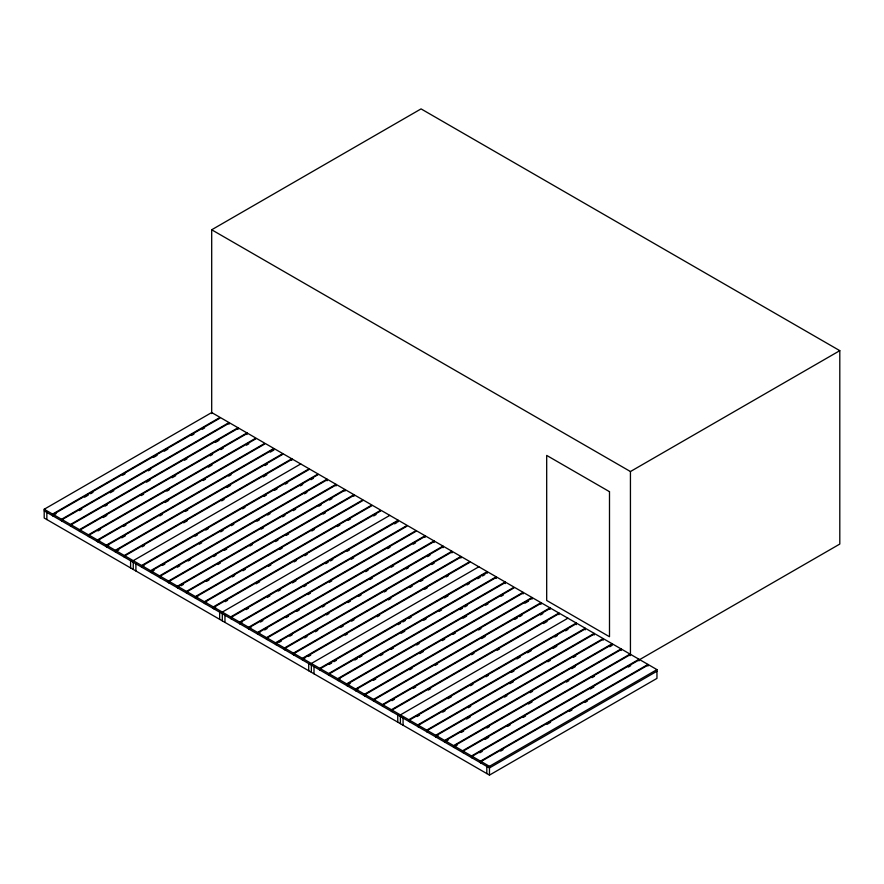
<?xml version="1.0" encoding="UTF-8"?>
<svg xmlns="http://www.w3.org/2000/svg" width="884" height="884" viewBox="0 0 884 884"><rect width="100%" height="100%" fill="white"/><g stroke="black" fill="none" stroke-linecap="round" stroke-linejoin="round"><path stroke-width="1.33" d="M211.696 413.579L211.696 229.774L421.06 108.898L839.8 350.661L839.8 544.058L472.122 756.306L472.122 757.919M44.2 509.25L211.696 412.552L220.072 417.381L52.576 514.09L44.2 509.25L44.2 518.035L489.46 775.102L656.956 678.393L656.956 669.619L648.58 664.779L481.084 761.478L481.084 763.091M53.184 516.046L53.184 514.444L220.68 417.734L229.055 422.574L229.055 424.187M56.134 513.637L52.576 515.692L52.576 514.09M84.643 497.184L88.212 495.117M90.588 493.747L92.964 492.377M122.666 475.227L125.042 473.857M153.551 457.404L157.109 455.348M164.236 451.227L167.805 449.171M191.563 435.458L193.939 434.077M202.248 429.281L204.624 427.911M53.184 514.444L61.56 519.273L229.055 422.574M62.145 521.228L62.145 519.615L229.641 422.906L238.017 427.745L238.017 429.359M79.383 510.598L81.759 509.228M110.268 492.764L113.826 490.708M148.28 470.818L150.656 469.448M62.145 519.615L70.521 524.444L238.017 427.745M71.107 526.4L71.107 524.787L238.603 428.088L246.979 432.917L246.979 434.53M104.975 506.167L107.351 504.797M146.545 482.167L150.114 480.111M184.568 460.221L186.944 458.851M215.453 442.387L219.011 440.331M71.107 524.787L79.483 529.626L246.979 432.917M80.068 529.958L247.564 433.259L255.94 438.088L88.444 534.798L80.068 529.958L80.068 531.571M103.24 517.516L106.809 515.46M141.252 495.57L143.628 494.2M172.137 477.736L175.706 475.68M210.16 455.79L212.536 454.42M220.845 449.624L223.221 448.243M89.03 535.129L256.526 438.431L264.902 443.271L97.406 539.969L89.03 535.129L89.03 536.743M97.947 530.919L100.323 529.549M166.844 491.139L169.22 489.769M208.425 467.139L211.994 465.083M246.437 445.193L248.813 443.823M97.991 540.312L265.487 443.602L273.863 448.442L106.367 545.141L97.991 540.312L97.991 541.914M99.781 540.212L97.406 541.583L97.406 539.969M123.539 526.488L125.915 525.118M165.12 502.488L168.678 500.432M203.132 480.542L205.508 479.172M106.953 545.483L274.449 448.774L282.825 453.614L115.329 550.312L106.953 545.483L106.953 547.097M108.743 545.384L106.367 546.754L106.367 545.141M121.815 537.837L125.373 535.781M159.827 515.891L162.203 514.521M228.724 476.111L231.1 474.741M270.294 452.111L273.863 450.055M115.915 552.268L115.915 550.655L283.41 453.956L291.786 458.785L291.786 460.398M118.898 549.87L115.329 551.925L115.329 550.312M185.419 511.46L187.795 510.09M226.989 487.46L230.558 485.404M265.001 465.514L267.377 464.144M115.915 550.655L124.29 555.495L291.786 458.785M124.876 555.826L292.372 459.127L309.124 468.796L141.628 565.495L124.876 555.826L124.876 557.439M142.114 546.809L144.49 545.439M183.684 522.809L187.253 520.753M221.696 500.863L224.072 499.493M263.277 476.863L266.835 474.796M300.748 463.956L133.252 560.666L133.252 569.451M142.236 565.848L309.731 469.15L318.107 473.99L150.612 570.688L142.236 565.848L142.236 567.462M144.004 565.738L141.628 567.108L141.628 565.495M195.077 536.245L197.452 534.875M205.773 530.08L208.149 528.698M242.603 508.819L244.978 507.438M263.985 496.465L266.36 495.095M274.67 490.3L277.046 488.929M285.366 484.123L287.742 482.752M151.197 572.633L151.197 571.031L318.693 474.321L327.069 479.161L327.069 480.774M154.181 570.246L150.612 572.302L150.612 570.688M162.49 565.44L164.866 564.069M199.32 544.179L201.696 542.809M220.702 531.837L223.077 530.466M231.398 525.66L233.774 524.289M300.295 485.88L302.671 484.509M310.98 479.714L313.356 478.343M151.197 571.031L159.573 575.86L327.069 479.161M160.159 577.816L160.159 576.202L327.655 479.493L336.031 484.333L336.031 485.946M177.397 567.185L179.772 565.815M188.082 561.009L190.458 559.638M256.979 521.24L259.355 519.858M267.675 515.063L270.051 513.692M304.505 493.802L306.881 492.432M160.159 576.202L168.535 581.031L336.031 484.333M169.12 582.987L169.12 581.374L336.616 484.675L344.992 489.504L344.992 491.117M213.674 556.588L216.05 555.218M224.37 550.412L226.746 549.041M261.189 529.151L263.565 527.781M282.571 516.808L284.946 515.438M293.267 510.632L295.643 509.261M169.12 581.374L177.496 586.214L344.992 489.504M178.082 588.158L178.082 586.545L345.578 489.846L353.954 494.675L353.954 496.289M181.065 585.76L183.441 584.39M217.884 564.5L220.26 563.13M249.962 545.981L252.338 544.61M318.859 506.212L321.235 504.83M329.555 500.035L331.931 498.664M178.082 586.545L186.458 591.385L353.954 494.675M187.043 591.716L354.539 495.018L362.915 499.858L195.419 596.556L187.043 591.716L187.043 593.33M206.657 581.329L209.033 579.959M275.554 541.561L277.93 540.179M286.239 535.384L288.615 534.013M323.069 514.123L325.445 512.753M196.005 596.899L363.501 500.189L371.877 505.029L204.381 601.728L196.005 596.899L196.005 598.501M197.795 596.799L195.419 598.17L195.419 596.556M232.249 576.909L234.625 575.539M242.934 570.732L245.31 569.362M279.764 549.472L282.14 548.102M311.831 530.952L314.207 529.582M204.966 602.07L372.462 505.361L380.838 510.201L213.342 606.899L204.966 602.07L204.966 603.684M206.757 601.971L204.381 603.341L204.381 601.728M268.526 566.301L270.902 564.931M337.423 526.533L339.799 525.151M348.119 520.356L350.495 518.985M213.928 608.855L213.928 607.242L381.424 510.543L398.176 520.212L398.176 521.825M215.718 607.142L213.342 608.512L213.342 606.899M225.221 601.661L227.597 600.28M256.106 583.827L259.675 581.771M294.118 561.881L296.494 560.511M304.814 555.704L307.19 554.334M373.711 515.924L376.087 514.554M389.8 515.372L222.304 612.082L222.304 620.855M213.928 607.242L230.68 616.91L398.176 520.212M231.288 617.264L398.783 520.566L407.159 525.394L239.663 622.104L231.288 617.264L231.288 618.877M246.117 609.606L248.492 608.236M267.498 597.264L269.874 595.893M278.195 591.087L280.571 589.716M292.449 582.865L296.007 580.799M325.71 563.661L328.086 562.29M330.461 560.909L332.837 559.539M347.092 551.307L349.467 549.936M394.607 523.88L396.982 522.51M240.249 622.435L407.745 525.737L416.121 530.577L248.625 627.275L240.249 622.435L240.249 624.049M242.039 622.336L239.663 623.717L239.663 622.104M303.809 586.678L306.184 585.307M351.335 559.24L353.711 557.87M249.211 629.22L249.211 627.618L416.707 530.908L425.082 535.748L425.082 537.361M251.001 627.518L248.625 628.889L248.625 627.275M260.504 622.027L262.88 620.656M308.019 594.589L310.394 593.219M329.401 582.247L331.776 580.876M387.612 548.644L389.988 547.273M249.211 627.618L257.587 632.447L425.082 535.748M258.172 634.403L258.172 632.789L425.668 536.08L434.044 540.92L434.044 542.533M259.962 632.69L257.587 634.06L257.587 632.447M264.714 629.949L267.09 628.568M286.096 617.596L288.471 616.225M296.792 611.43L299.168 610.059M365.689 571.65L368.064 570.279M413.204 544.212L415.579 542.842M258.172 632.789L266.548 637.618L434.044 540.92M267.134 639.574L267.134 637.961L434.63 541.262L443.006 546.091L443.006 547.704M322.384 606.999L324.759 605.628M369.899 579.561L372.274 578.191M391.281 567.219L393.656 565.848M267.134 637.961L275.51 642.801L443.006 546.091M276.095 644.745L276.095 643.132L443.591 546.434L451.967 551.262L451.967 552.876M279.079 642.348L281.455 640.977M289.764 636.182L292.14 634.8M326.594 614.921L328.97 613.54M347.976 602.568L350.351 601.197M358.661 596.402L361.037 595.031M406.176 568.964L408.552 567.594M427.558 556.622L429.933 555.251M276.095 643.132L284.471 647.972L451.967 551.262M285.057 649.917L285.057 648.303L452.553 551.605L460.929 556.445L460.929 558.047M304.671 637.916L307.046 636.546M315.356 631.751L317.732 630.38M384.253 591.971L386.628 590.6M431.768 564.533L434.143 563.163M285.057 648.303L293.433 653.143L460.929 556.445M294.018 653.486L461.514 556.776L469.89 561.616L302.394 658.315L294.018 653.486L294.018 655.088M340.948 627.32L343.323 625.949M351.644 621.154L354.02 619.772M388.463 599.882L390.838 598.512M409.844 587.54L412.22 586.169M420.541 581.374L422.917 580.003M302.98 660.271L302.98 658.657L470.476 561.948L487.228 571.628L487.228 573.23M304.77 658.558L302.394 659.928L302.394 658.315M308.328 656.503L310.704 655.132M345.158 635.242L347.534 633.861M377.236 616.723L379.612 615.352M424.751 589.285L427.127 587.915M446.133 576.943L448.508 575.572M211.696 229.774L630.436 471.537L839.8 350.661M478.852 566.788L311.356 663.486L311.356 672.271M302.98 658.657L319.732 668.326L487.228 571.628M320.339 670.293L320.339 668.68L487.835 571.981L496.211 576.81L496.211 578.423M329.235 664.448L331.611 663.077M333.986 661.707L336.362 660.337M398.132 624.668L400.507 623.297M402.883 621.927L405.259 620.557M408.817 618.502L411.193 617.131M444.464 597.927L448.022 595.871M467.028 584.899L469.404 583.517M477.725 578.722L480.1 577.351M482.476 575.981L484.852 574.611M320.339 668.68L328.715 673.52L496.211 576.81M329.301 675.464L329.301 673.851L496.797 577.153L505.173 581.981L505.173 583.595M354.849 660.039L357.224 658.668M359.6 657.298L361.976 655.928M401.181 633.287L404.739 631.231M423.745 620.259L426.121 618.888M439.193 611.341L441.569 609.971M329.301 673.851L337.677 678.691L505.173 581.981M338.263 679.023L505.758 582.324L514.134 587.164L346.638 683.862L338.263 679.023L338.263 680.636M340.053 678.923L337.677 680.304L337.677 678.691M380.44 655.608L382.816 654.237M391.137 649.442L393.513 648.06M460.034 609.662L462.409 608.291M464.785 606.921L467.161 605.54M347.224 685.807L347.224 684.205L514.72 587.495L523.096 592.335L523.096 593.949M350.208 683.42L346.638 685.476L346.638 683.862M416.729 645.011L419.104 643.64M463.05 618.259L466.619 616.203M485.625 605.231L488.001 603.86M501.062 596.313L503.438 594.943M347.224 684.205L355.6 689.034L523.096 592.335M356.186 690.99L356.186 689.376L523.682 592.667L532.058 597.507L532.058 599.12M357.976 689.277L355.6 690.647L355.6 689.034M373.424 680.36L375.799 678.989M419.745 653.607L423.314 651.552M442.32 640.58L444.696 639.209M453.006 634.414L455.382 633.032M356.186 689.376L364.562 694.205L532.058 597.507M365.147 696.161L365.147 694.548L532.643 597.849L541.019 602.678L541.019 604.291M409.701 669.763L412.077 668.392M478.598 629.983L480.973 628.612M524.93 603.231L528.488 601.175M365.147 694.548L373.523 699.388L541.019 602.678M374.109 701.332L374.109 699.719L541.605 603.021L549.981 607.849L549.981 609.463M435.293 665.332L437.668 663.961M481.625 638.579L485.183 636.524M514.886 619.375L517.262 618.004M519.637 616.634L522.013 615.264M374.109 699.719L382.485 704.559L549.981 607.849M383.07 706.504L383.07 704.891L550.566 608.192L558.942 613.032L558.942 614.634M391.988 700.681L394.363 699.31M413.369 688.338L415.745 686.967M471.581 654.735L473.957 653.353M540.478 614.955L542.853 613.584M383.07 704.891L391.446 709.73L558.942 613.032M392.032 711.675L392.032 710.073L559.528 613.363L576.28 623.032L576.28 624.645M428.265 690.084L430.641 688.713M497.173 650.304L499.548 648.933M543.494 623.551L547.063 621.496M567.904 618.203L400.408 714.902L400.408 723.687M392.032 710.073L408.784 719.742L576.28 623.032M409.391 721.709L409.391 720.095L576.887 623.386L585.263 628.226L585.263 629.839M417.093 716.548L419.469 715.178M447.978 698.714L451.547 696.658M470.553 685.686L472.929 684.315M485.99 676.768L488.366 675.398M516.875 658.945L520.444 656.878M527.571 652.768L531.129 650.712M554.898 636.988L557.274 635.618M565.583 630.822L567.959 629.452M409.391 720.095L417.767 724.924L585.263 628.226M418.353 726.88L418.353 725.267L585.849 628.568L594.225 633.397L594.225 635.01M442.718 712.139L445.094 710.769M511.615 672.359L513.991 670.989M553.185 648.359L556.754 646.292M418.353 725.267L426.729 730.107L594.225 633.397M427.315 732.051L427.315 730.438L594.81 633.74L603.186 638.568L603.186 640.182M468.31 707.708L470.686 706.338M509.88 683.708L513.449 681.652M547.892 661.762L550.268 660.381M427.315 730.438L435.69 735.278L603.186 638.568M436.276 737.223L436.276 735.61L603.772 638.911L612.148 643.751L612.148 645.353L609.772 646.734M438.066 735.51L435.69 736.891L435.69 735.278M466.575 719.057L470.144 717.001M504.587 697.111L506.963 695.741M573.484 657.331L575.86 655.961M436.276 735.61L444.652 740.449L612.148 643.751M445.238 742.394L445.238 740.792L612.734 644.082L621.109 648.922L621.109 650.536M448.221 740.007L444.652 742.063L444.652 740.449M461.282 732.46L463.658 731.09M530.179 692.68L532.555 691.31M571.76 668.68L575.318 666.613M445.238 740.792L453.614 745.621L621.109 648.922M454.199 747.577L454.199 745.963L621.695 649.254L630.071 654.094L630.071 655.707M457.172 745.179L453.614 747.234L453.614 745.621M486.874 728.029L489.25 726.659M528.455 704.029L532.013 701.973M566.467 682.083L568.843 680.713M454.199 745.963L462.575 750.792L630.071 654.094M463.161 752.748L463.161 751.135L630.657 654.436L639.033 659.265L639.033 660.878M485.139 739.378L488.708 737.322M507.714 726.35L510.09 724.979M523.162 717.432L525.538 716.062M592.059 677.652L594.435 676.282M463.161 751.135L471.537 755.964L639.033 659.265M479.846 752.781L482.222 751.411M590.324 689.001L593.893 686.945M628.336 667.055L630.712 665.674M472.122 756.306L480.498 761.146L647.994 664.436L647.994 666.05M500.687 751.091L503.062 749.72M547.019 724.35L550.577 722.294M569.583 711.322L571.97 709.94M585.031 702.404L587.407 701.034M481.084 761.478L489.46 766.317L656.956 669.619M656.956 671.221L489.46 767.931L44.2 510.864M639.618 659.608L647.994 664.436M630.436 471.537L630.436 655.342M489.46 766.317L489.46 775.102M486.808 766.395L486.808 773.566M480.498 761.146L480.498 762.759M471.537 755.964L471.537 757.577M462.575 750.792L462.575 752.406M426.729 730.107L426.729 731.709M417.767 724.924L417.767 726.538M408.784 719.742L408.784 721.355M403.06 718.051L403.06 725.223M397.756 714.979L397.756 722.151M391.446 709.73L391.446 711.344M382.485 704.559L382.485 706.172M373.523 699.388L373.523 700.99M364.562 694.205L364.562 695.819M328.715 673.52L328.715 675.122M319.732 668.326L319.732 669.939M314.008 666.635L314.008 673.807M308.704 663.575L308.704 670.746M293.433 653.143L293.433 654.757M284.471 647.972L284.471 649.585M275.51 642.801L275.51 644.403M266.548 637.618L266.548 639.231M230.68 616.91L230.68 618.524M224.956 615.22L224.956 622.391M219.652 612.159L219.652 619.33M186.458 591.385L186.458 592.998M177.496 586.214L177.496 587.816M168.535 581.031L168.535 582.644M159.573 575.86L159.573 577.473M135.904 563.804L135.904 570.976M130.6 560.743L130.6 567.915M124.29 555.495L124.29 557.097M88.444 534.798L88.444 536.411M79.483 529.626L79.483 531.229M70.521 524.444L70.521 526.057M61.56 519.273L61.56 520.886M46.852 512.389L46.852 519.56M609.496 491.681L546.688 455.415L546.688 600.468L609.496 636.734L609.496 491.681"/></g></svg>
